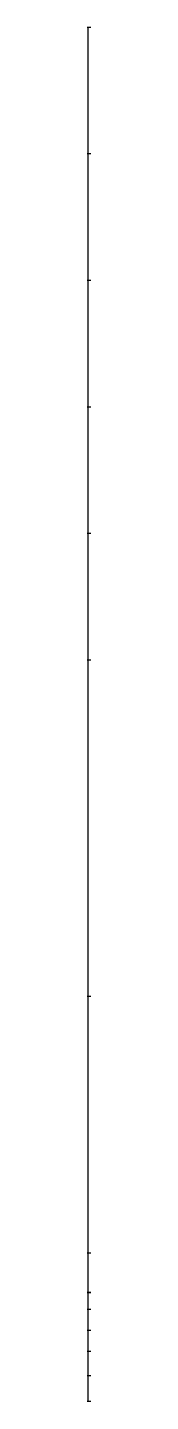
# Model space of a CAD drawing. Extents: x -3 to 11, y -430 to 5000.
import ezdxf

# ---------------------------------------------------------------- set-up
doc = ezdxf.new("R2010")
doc.units = 0
doc.layers.get('0').update_dxf_attribs({"linetype": 'CONTINUOUS'})

msp = doc.modelspace()

# ---------------------------------------------------------------- linework, layer by layer
at = {"linetype": 'CONTINUOUS'}
for p, q in [((10.91, 5000), (-3, 5000)), ((0, -430.37), (0, 5000)), ((10.91, 4500), (-3, 4500)), ((10.91, 4000), (-3, 4000)), ((10.91, 3500), (-3, 3500)), ((10.91, 3000), (-3, 3000)), ((10.91, 2500), (-3, 2500)), ((10.91, 1170.28), (-3, 1170.28)), ((10.91, 155.83), (-3, 155.83)), ((10.91, 0), (-3, 0)), ((-3, 0), (10.91, 0)), ((10.91, -66.47), (-3, -66.47)), ((10.91, -149.98), (-3, -149.98)), ((10.91, -232.53), (-3, -232.53)), ((10.91, -328.57), (-3, -328.57)), ((10.91, -430.37), (-3, -430.37))]:
    msp.add_line(p, q, dxfattribs=at)

doc.saveas('drawing.dxf')
